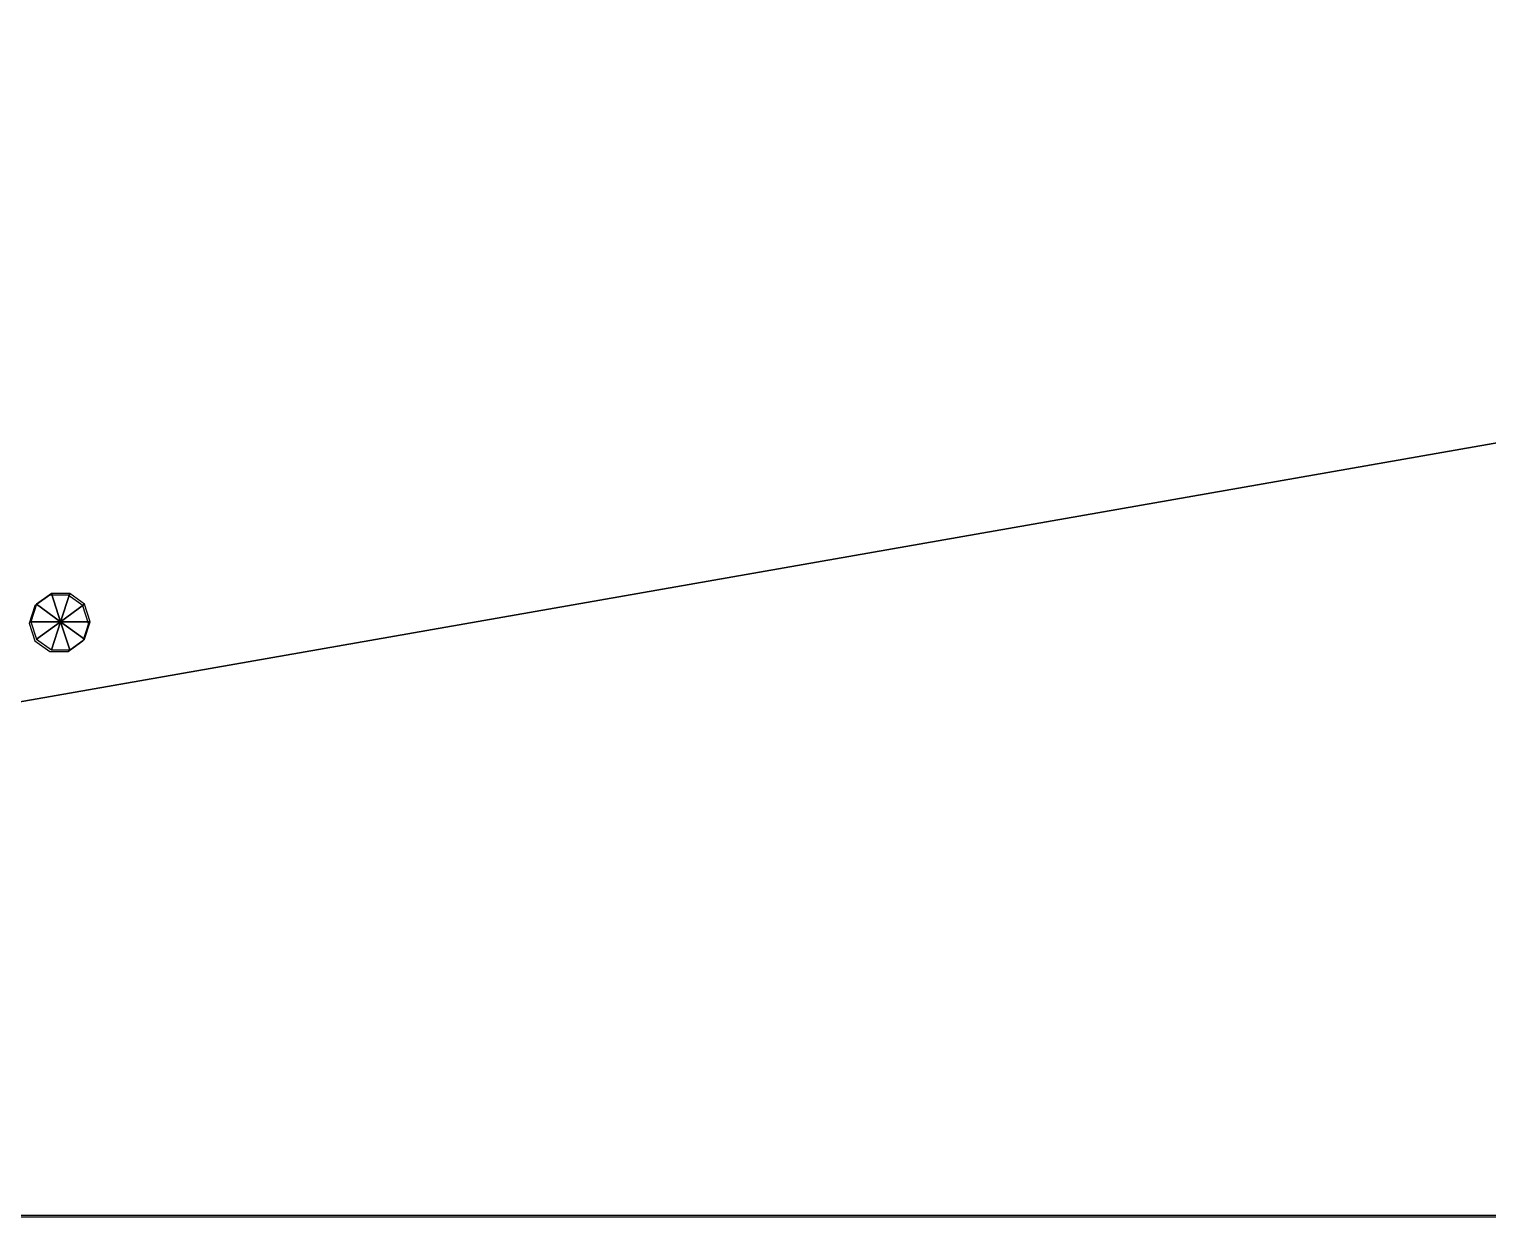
# Model space of a CAD drawing. Header units: metres. Extents: x -570 to 1280, y 0 to 800.
# Drawn here: x -322.5 to -199.6, y 50 to 150.1 of the extents above; entities that cross this region are included whole.
import ezdxf

# ---------------------------------------------------------------- set-up
doc = ezdxf.new("R2010")
doc.units = ezdxf.units.M

msp = doc.modelspace()

# ---------------------------------------------------------------- linework, layer by layer
for p, q in [((-320.75253, 102.39766, -692.8203), (-322.01254, 101.47945, -692.8203)), ((-319.20743, 102.39766, -692.8203), (-320.76254, 102.38766, -692.8203)), ((-317.95743, 101.48946, -692.8203), (-319.21744, 102.38766, -692.8203)), ((-322.00253, 101.48946, -692.8203), (-322.49, 100.01, -692.8203)), ((-317.49, 100.01, -692.8203), (-317.96744, 101.47945, -692.8203)), ((-322.47998, 100.02, -692.8203), (-322.01254, 98.54055, -692.8203)), ((-317.95743, 98.55055, -692.8203), (-317.47998, 100.02, -692.8203)), ((-322.00253, 98.55055, -692.8203), (-320.76254, 97.63235, -692.8203)), ((-319.20743, 97.64235, -692.8203), (-317.96744, 98.54055, -692.8203)), ((-320.75253, 97.64235, -692.8203), (-319.21744, 97.63235, -692.8203)), ((-569.99, 50.01, -692.8203), (570.01, 50.01, -692.8203))]:
    msp.add_line(p, q)
for points in [[(-569.85, 50.15, -692.8203), (570.15, 50.15, -692.8203), (570.15, 250.15, -692.8203), (570.15015, 250.1501, -692.8202)], [(-569.85, 50.15, -692.8203), (570.15, 250.15, -692.8203), (-569.85, 250.15, -692.8203), (-569.84985, 250.1501, -692.8202)], [(-319.85, 100.15, -692.8203), (-320.62256, 102.52766, -692.8203), (-321.87256, 101.61945, -692.8203), (-321.87247, 101.61955, -692.8202)], [(-319.85, 100.15, -692.8203), (-319.07745, 102.52766, -692.8203), (-320.62256, 102.52766, -692.8203), (-320.62247, 102.52776, -692.8202)], [(-319.85, 100.15, -692.8203), (-317.82745, 101.61945, -692.8203), (-319.07745, 102.52766, -692.8203), (-319.07736, 102.52776, -692.8202)], [(-319.85, 100.15, -692.8203), (-321.87256, 101.61945, -692.8203), (-322.35, 100.15, -692.8203), (-322.3499, 100.1501, -692.8202)], [(-319.85, 100.15, -692.8203), (-317.35, 100.15, -692.8203), (-317.82745, 101.61945, -692.8203), (-317.82736, 101.61955, -692.8202)], [(-319.85, 100.15, -692.8203), (-322.35, 100.15, -692.8203), (-321.87256, 98.68055, -692.8203), (-321.87247, 98.68065, -692.8202)], [(-319.85, 100.15, -692.8203), (-321.87256, 98.68055, -692.8203), (-320.62256, 97.77235, -692.8203), (-320.62247, 97.77245, -692.8202)], [(-319.85, 100.15, -692.8203), (-320.62256, 97.77235, -692.8203), (-319.07745, 97.77235, -692.8203), (-319.07736, 97.77245, -692.8202)], [(-319.85, 100.15, -692.8203), (-317.82745, 98.68055, -692.8203), (-317.35, 100.15, -692.8203), (-317.3499, 100.1501, -692.8202)], [(-319.85, 100.15, -692.8203), (-319.07745, 97.77235, -692.8203), (-317.82745, 98.68055, -692.8203), (-317.82736, 98.68065, -692.8202)]]:
    msp.add_3dface(points)

doc.saveas('drawing.dxf')
